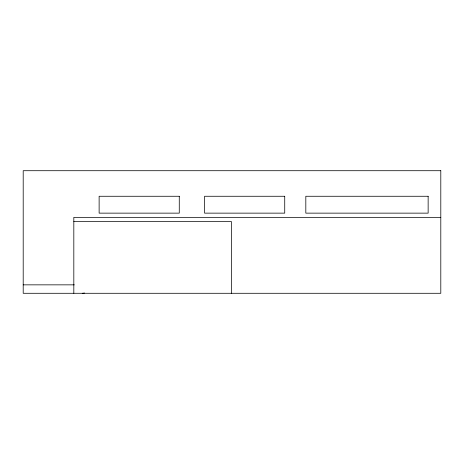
<?xml version="1.0" encoding="UTF-8"?>
<svg xmlns="http://www.w3.org/2000/svg" width="464" height="464" viewBox="0 0 464 464"><rect width="100%" height="100%" fill="white"/><g stroke="black" fill="none" stroke-linecap="round" stroke-linejoin="round"><path stroke-width="0.7" d="M440.8 217.361L73.817 217.361L73.817 293.289M73.817 221.577L231.437 221.577L231.437 293.289M23.2 284.85L74.333 284.85M84.436 292.999A8.439 8.439 0 0 1 82.256 293.289M440.8 170.711L23.2 170.711L23.2 293.289L440.8 293.289L440.8 170.711M179.272 196.266L99.128 196.266L99.128 213.138L179.272 213.138L179.272 196.266M284.728 196.266L204.583 196.266L204.583 213.138L284.728 213.138L284.728 196.266M428.144 196.266L305.817 196.266L305.817 213.138L428.144 213.138L428.144 196.266"/></g></svg>
